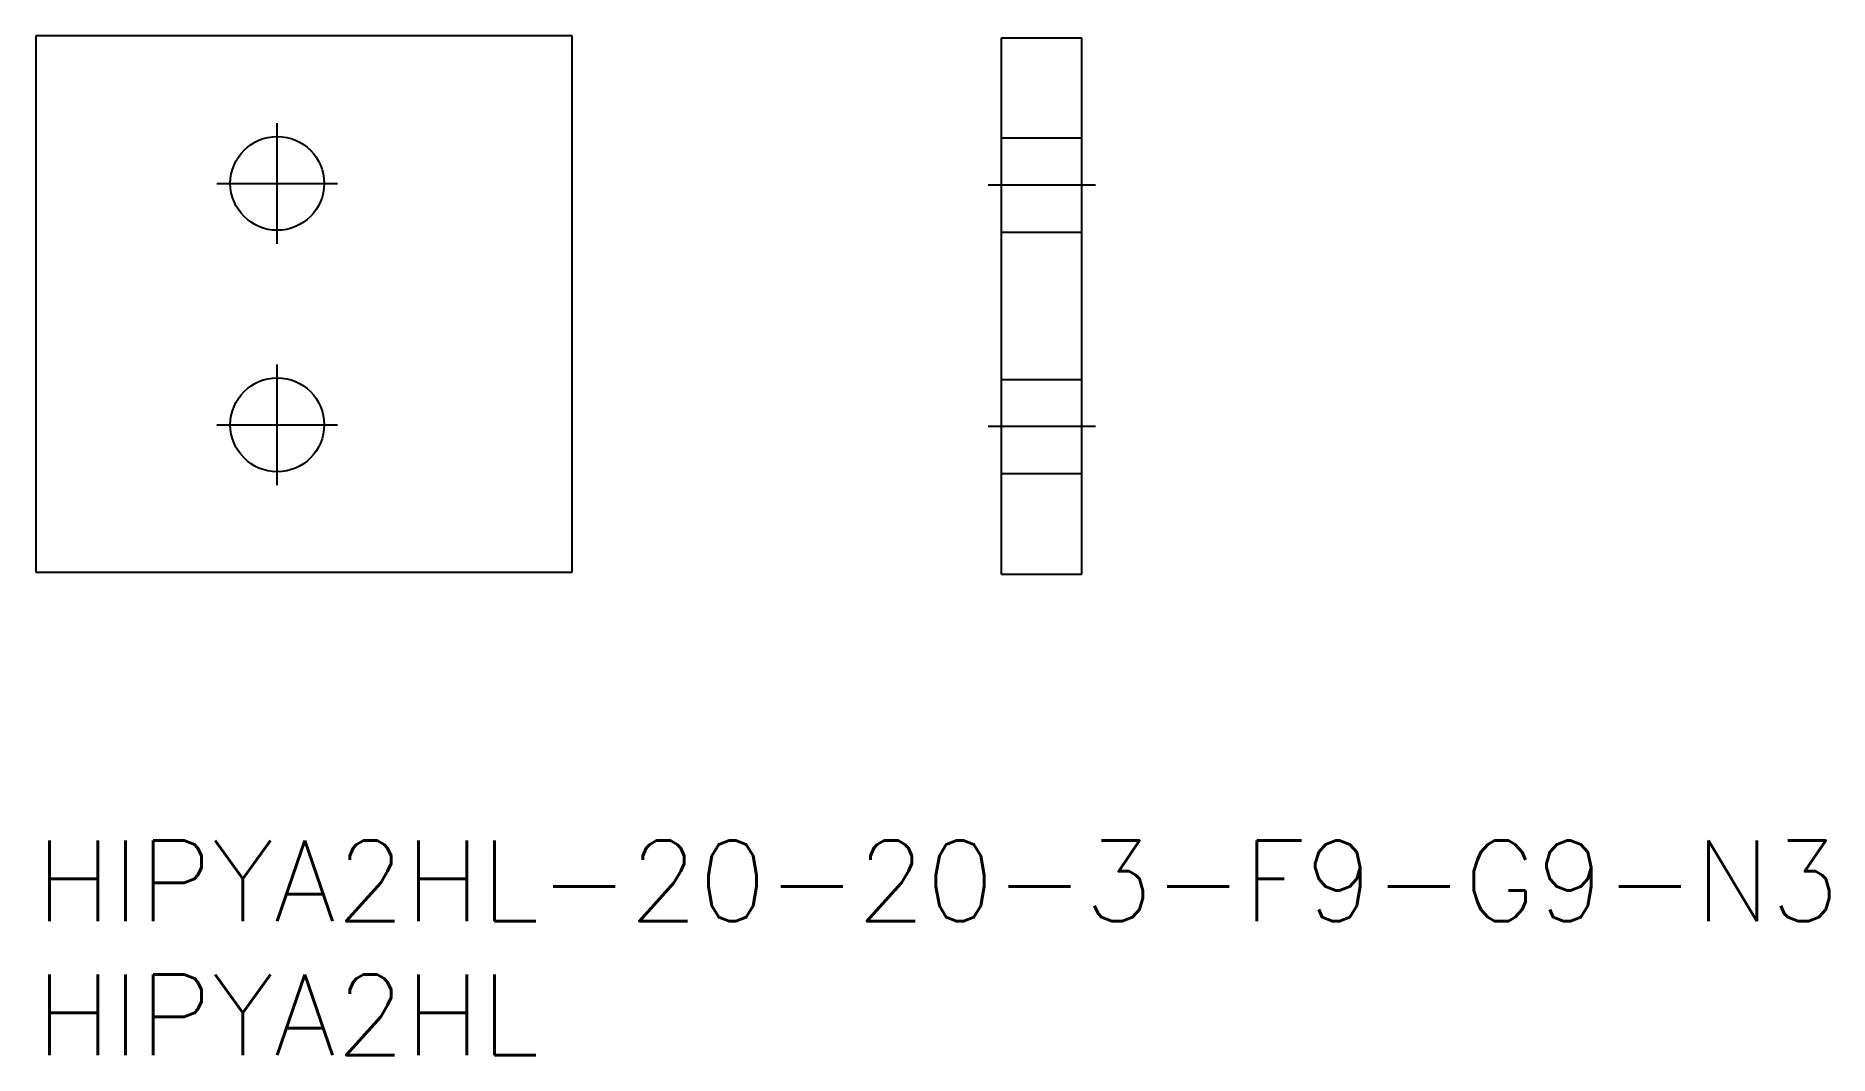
# Model space of a CAD drawing. Extents: x 0 to 66.9, y -8 to 30.
import ezdxf

# ---------------------------------------------------------------- set-up
doc = ezdxf.new("R2010")
doc.units = 0
doc.header["$LTSCALE"] = 0.5
doc.linetypes.add('CENTER', pattern=[50.8, 31.75, -6.35, 6.35, -6.35])
doc.linetypes.add('DASHED', pattern=[19.05, 12.7, -6.35])
for name, color, linetype in [('MSM_CENTER', 1, 'CENTER'), ('MSM_CONTINUOUS', 7, 'CONTINUOUS'), ('MSM_DASHED', 4, 'DASHED'), ('MSM_PART_NUMBER', 7, 'CONTINUOUS')]:
    doc.layers.add(name, color=color, linetype=linetype)
doc.styles.get("Standard").update_dxf_attribs({"font": 'txt.shx', "height": 3, "bigfont": 'bigfont.shx'})

msp = doc.modelspace()

# ---------------------------------------------------------------- linework, layer by layer
at = {"layer": 'MSM_CENTER'}
for p, q in [((9, 22.25), (9, 26.75)), ((6.75, 24.5), (11.25, 24.5)), ((39.5, 24.431), (35.5, 24.431)), ((9, 13.25), (9, 17.75)), ((6.75, 15.5), (11.25, 15.5)), ((39.5, 15.431), (35.5, 15.431))]:
    msp.add_line(p, q, dxfattribs=at)
at = {"layer": 'MSM_CONTINUOUS'}
for p, q in [((0, 30), (0, 10)), ((20, 30), (0, 30)), ((20, 10), (20, 30)), ((36, 29.931), (39, 29.931)), ((36, 9.931), (36, 29.931)), ((39, 9.931), (39, 29.931)), ((0, 10), (20, 10)), ((36, 9.931), (39, 9.931))]:
    msp.add_line(p, q, dxfattribs=at)
for centre in [(9, 24.5), (9, 15.5)]:
    msp.add_circle(centre, 1.75, dxfattribs=at)
at = {"layer": 'MSM_DASHED'}
for p, q in [((39, 26.181), (36, 26.181)), ((36, 22.681), (39, 22.681)), ((39, 17.181), (36, 17.181)), ((36, 13.681), (39, 13.681))]:
    msp.add_line(p, q, dxfattribs=at)

# ---------------------------------------------------------------- texts
at = {"layer": 'MSM_PART_NUMBER'}
for s, p in [('HIPYA2HL-20-20-3-F9-G9-N3', (0, -3)), ('HIPYA2HL', (0, -8))]:
    msp.add_text(s, height=3, dxfattribs=at).set_placement(p)

doc.saveas('drawing.dxf')
